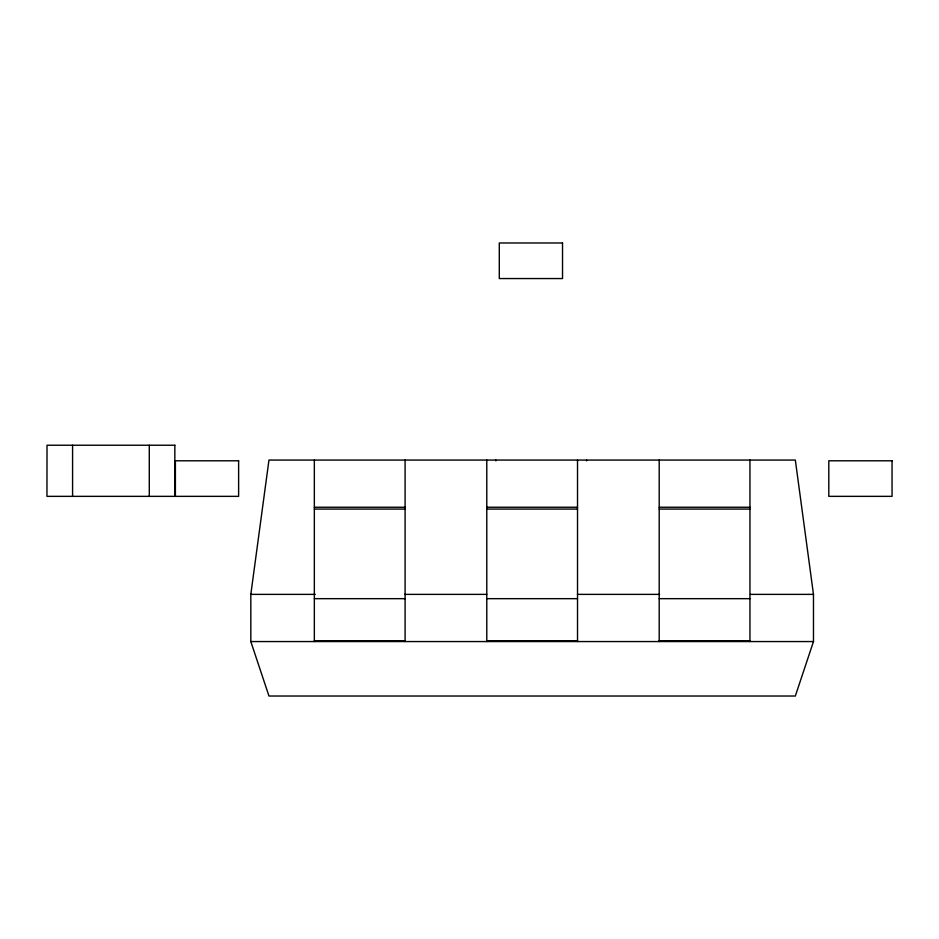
<?xml version="1.0" encoding="UTF-8"?>
<svg xmlns="http://www.w3.org/2000/svg" width="939" height="939" viewBox="0 0 939 939"><rect width="100%" height="100%" fill="white"/><g stroke="black" fill="none" stroke-linecap="round" stroke-linejoin="round"><path stroke-width="1.41" d="M250.819 594.375L268.965 460.063L795.333 460.063L813.479 594.375L813.479 641.56L795.333 696.022L268.965 696.022L250.819 641.56L250.819 594.375L315.304 594.375M314.342 507.248L405.096 507.248M486.778 507.248L577.52 507.248M659.201 507.248L749.956 507.248M314.342 509.067L405.096 509.067M486.778 509.067L577.52 509.067M659.201 509.067L749.956 509.067M404.697 594.375L486.778 594.375M577.52 594.375L659.601 594.375M750.461 594.375L813.479 594.375M314.342 598.671L405.096 598.671M486.778 598.671L577.52 598.671M659.201 598.671L749.956 598.671M314.342 640.762L405.096 640.762M486.778 640.762L577.52 640.762M659.201 640.762L749.956 640.762M250.819 641.56L813.479 641.56M749.956 460.063L749.956 641.56M659.201 460.063L659.201 641.56M586.605 460.063L586.605 460.861M577.52 460.063L577.52 641.56M495.851 460.063L495.851 460.861M486.778 460.063L486.778 641.56M405.096 460.063L405.096 641.56M314.342 460.063L314.342 641.56M149.278 445.227L149.278 496.355M72.585 445.227L72.585 496.355M562.531 242.978L499.29 242.978L499.29 278.554L562.531 278.554L562.531 242.978M174.842 445.227L47.02 445.227L46.95 496.355L174.842 496.355L174.842 445.227M238.623 460.791L175.393 460.791L175.393 496.355L238.623 496.355L238.623 460.791M892.05 460.791L828.808 460.791L828.808 496.355L892.05 496.355L892.05 460.791"/></g></svg>
